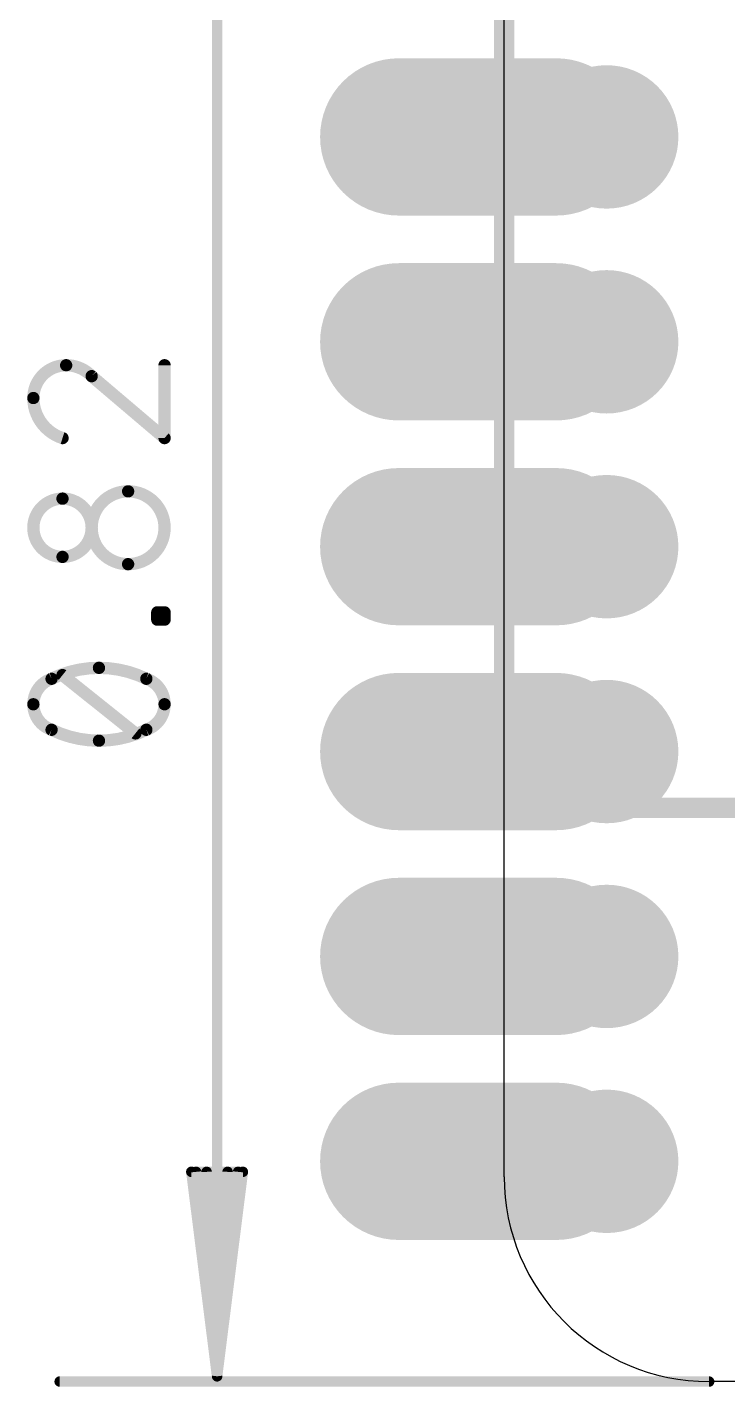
# Model space of a CAD drawing. Extents: x -5.9 to 20.1, y -0.1 to 27.
# Drawn here: x -5.91 to 2.77, y -0.07 to 16.79 of the extents above; entities that cross this region are included whole.
import ezdxf

# ---------------------------------------------------------------- set-up
doc = ezdxf.new("R2010")
doc.units = 0
for name, color, linetype in [('1', 12, 'CONTINUOUS'), ('17', 110, 'CONTINUOUS'), ('20', 53, 'CONTINUOUS'), ('47', 253, 'CONTINUOUS')]:
    doc.layers.add(name, color=color, linetype=linetype)

# ---------------------------------------------------------------- blocks, each defined once
blk = doc.blocks.new('ROUNDP')
at = {"const_width": 0.5}
blk.add_lwpolyline([(0, -0.25, 1), (0, 0.25, 1), (0, -0.25)], format="xyb", dxfattribs=at)
blk = doc.blocks.new('LONGP100')
at = {"const_width": 1}
blk.add_lwpolyline([(-0.5, 0), (0.5, 0)], dxfattribs=at)
at = {"const_width": 0.5}
for points in [[(-0.5, 0.25, 1), (-0.5, -0.25)], [(0.5, -0.25, 1), (0.5, 0.25)]]:
    blk.add_lwpolyline(points, format="xyb", dxfattribs=at)

msp = doc.modelspace()

# ---------------------------------------------------------------- linework, layer by layer
at = {"layer": '1'}
for points, const_width in [([(0, 7.112), (0, 20.701)], 0.254), ([(-0.33, 15.4305), (1.27, 15.4305)], 0.4064), ([(17.78, 7.112), (0, 7.112)], 0.254)]:
    msp.add_lwpolyline(points, dxfattribs=dict(at, const_width=const_width))
for points, const_width in [([(-0.33, 15.5321, 1), (-0.33, 15.3289)], 0.2032), ([(1.27, 15.3289, 1), (1.27, 15.5321)], 0.2032), ([(0, 7.1755, 1), (0, 7.0485)], 0.127), ([(-0.0635, 7.112, 1), (0.0635, 7.112)], 0.127)]:
    msp.add_lwpolyline(points, format="xyb", dxfattribs=dict(at, const_width=const_width))
at = {"layer": '20'}
for p, q in [((0, 2.54), (0, 18.161)), ((15.24, 0), (2.54, 0))]:
    msp.add_line(p, q, dxfattribs=at)
msp.add_arc((2.54, 2.54), 2.54, 180, 270, dxfattribs=at)
at = {"layer": '47'}
for points, const_width in [([(-3.556, 20.636), (-3.556, 0.065)], 0.13), ([(-4.2067, 11.6968), (-4.2067, 12.5999)], 0.1524), ([(-5.1098, 12.4644), (-4.2067, 11.6968)], 0.1524), ([(-4.297, 9.4459), (-4.297, 9.5362)], 0.1524), ([(-4.297, 9.5362), (-4.2067, 9.5362)], 0.1524), ([(-4.2067, 9.5362), (-4.2067, 9.4459)], 0.1524), ([(-4.2067, 9.4459), (-4.297, 9.4459)], 0.1524), ([(-4.5679, 8.0356), (-5.4711, 8.7581)], 0.1524), ([(-3.556, 0.065), (-3.8752, 2.6)], 0.13), ([(-3.8752, 2.6), (-3.2368, 2.6)], 0.13), ([(-3.556, 0.065), (-3.816, 2.6)], 0.13), ([(-3.556, 0.065), (-3.686, 2.6)], 0.13), ([(-3.2368, 2.6), (-3.556, 0.065)], 0.13), ([(-3.426, 2.6), (-3.556, 0.065)], 0.13), ([(-3.296, 2.6), (-3.556, 0.065)], 0.13), ([(2.54, 0), (-5.506, 0)], 0.13)]:
    msp.add_lwpolyline(points, dxfattribs=dict(at, const_width=const_width))
for points, const_width in [([(-5.4259, 12.5999, 0.4142), (-5.8323, 12.1935)], 0.1524), ([(-5.1098, 12.4644, 0.2053), (-5.4259, 12.5999)], 0.1524), ([(-5.4259, 12.638, 1), (-5.4259, 12.5618)], 0.0762), ([(-5.4259, 12.5618, 1), (-5.4259, 12.638)], 0.0762), ([(-4.1686, 12.5999, 1), (-4.2448, 12.5999)], 0.0762), ([(-5.0851, 12.4935, 1), (-5.1345, 12.4354)], 0.0762), ([(-5.1374, 12.4382, 1), (-5.0822, 12.4907)], 0.0762), ([(-5.8323, 12.1935, 0.3252), (-5.4711, 11.6968)], 0.1524), ([(-5.7942, 12.1935, 1), (-5.8704, 12.1935)], 0.0762), ([(-5.8704, 12.1935, 1), (-5.7942, 12.1935)], 0.0762), ([(-5.4828, 11.6606, 1), (-5.4593, 11.733)], 0.0762), ([(-4.2448, 11.6968, 1), (-4.1686, 11.6968)], 0.0762), ([(-4.2314, 11.6678, 1), (-4.182, 11.7258)], 0.0762), ([(-5.4711, 10.9465, 1), (-5.4711, 10.224)], 0.1524), ([(-5.4711, 10.224, 1), (-5.4711, 10.9465)], 0.1524), ([(-5.4711, 10.9846, 1), (-5.4711, 10.9084)], 0.0762), ([(-5.4711, 10.9084, 1), (-5.4711, 10.9846)], 0.0762), ([(-4.6583, 11.0368, 1), (-4.6583, 10.1337)], 0.1524), ([(-4.6583, 10.1337, 1), (-4.6583, 11.0368)], 0.1524), ([(-4.6583, 11.0749, 1), (-4.6583, 10.9987)], 0.0762), ([(-4.6583, 10.9987, 1), (-4.6583, 11.0749)], 0.0762), ([(-5.4711, 10.2621, 1), (-5.4711, 10.1859)], 0.0762), ([(-5.4711, 10.1859, 1), (-5.4711, 10.2621)], 0.0762), ([(-4.6583, 10.1718, 1), (-4.6583, 10.0956)], 0.0762), ([(-4.6583, 10.0956, 1), (-4.6583, 10.1718)], 0.0762), ([(-4.2589, 9.5362, 1), (-4.3351, 9.5362)], 0.0762), ([(-4.297, 9.5743, 1), (-4.297, 9.4981)], 0.0762), ([(-4.1686, 9.5362, 1), (-4.2448, 9.5362)], 0.0762), ([(-4.2067, 9.4981, 1), (-4.2067, 9.5743)], 0.0762), ([(-4.297, 9.484, 1), (-4.297, 9.4078)], 0.0762), ([(-4.3351, 9.4459, 1), (-4.2589, 9.4459)], 0.0762), ([(-4.2448, 9.4459, 1), (-4.1686, 9.4459)], 0.0762), ([(-4.2067, 9.4078, 1), (-4.2067, 9.484)], 0.0762), ([(-5.6065, 8.713, 0.3205), (-5.8323, 8.3969)], 0.1524), ([(-5.0195, 8.8484, 0.1139), (-5.6065, 8.713)], 0.1524), ([(-5.6232, 8.7472, 1), (-5.5898, 8.6787)], 0.0762), ([(-5.5942, 8.6769, 1), (-5.6189, 8.749)], 0.0762), ([(-5.4473, 8.7879, 1), (-5.4949, 8.7284)], 0.0762), ([(-4.4325, 8.713, 0.1139), (-5.0195, 8.8484)], 0.1524), ([(-5.0195, 8.8865, 1), (-5.0195, 8.8103)], 0.0762), ([(-5.0195, 8.8103, 1), (-5.0195, 8.8865)], 0.0762), ([(-4.2067, 8.3969, 0.3205), (-4.4325, 8.713)], 0.1524), ([(-4.4201, 8.749, 1), (-4.4448, 8.6769)], 0.0762), ([(-4.4492, 8.6787, 1), (-4.4158, 8.7472)], 0.0762), ([(-5.8323, 8.3969, 0.3205), (-5.6065, 8.0808)], 0.1524), ([(-5.7942, 8.3969, 1), (-5.8704, 8.3969)], 0.0762), ([(-5.8704, 8.3969, 1), (-5.7942, 8.3969)], 0.0762), ([(-4.4325, 8.0808, 0.3205), (-4.2067, 8.3969)], 0.1524), ([(-4.1686, 8.3969, 1), (-4.2448, 8.3969)], 0.0762), ([(-4.2448, 8.3969, 1), (-4.1686, 8.3969)], 0.0762), ([(-5.6065, 8.0808, 0.1139), (-5.0195, 7.9453)], 0.1524), ([(-5.5898, 8.115, 1), (-5.6232, 8.0465)], 0.0762), ([(-5.6189, 8.0447, 1), (-5.5942, 8.1168)], 0.0762), ([(-5.0195, 7.9453, 0.1139), (-4.4325, 8.0808)], 0.1524), ([(-4.5917, 8.0059, 1), (-4.5441, 8.0654)], 0.0762), ([(-4.4448, 8.1168, 1), (-4.4201, 8.0447)], 0.0762), ([(-4.4158, 8.0465, 1), (-4.4492, 8.115)], 0.0762), ([(-5.0195, 7.9834, 1), (-5.0195, 7.9072)], 0.0762), ([(-5.0195, 7.9072, 1), (-5.0195, 7.9834)], 0.0762), ([(-3.843, 2.6041, 1), (-3.9075, 2.5959)], 0.065), ([(-3.8752, 2.6325, 1), (-3.8752, 2.5675)], 0.065), ([(-3.7837, 2.6033, 1), (-3.8483, 2.5967)], 0.065), ([(-3.6535, 2.6017, 1), (-3.7185, 2.5983)], 0.065), ([(-3.3935, 2.5983, 1), (-3.4585, 2.6017)], 0.065), ([(-3.2637, 2.5967, 1), (-3.3283, 2.6033)], 0.065), ([(-3.2045, 2.5959, 1), (-3.269, 2.6041)], 0.065), ([(-3.2368, 2.5675, 1), (-3.2368, 2.6325)], 0.065), ([(-5.506, 0.0325, 1), (-5.506, -0.0325)], 0.065), ([(-3.5882, 0.0691, 1), (-3.5238, 0.0609)], 0.065), ([(-3.5883, 0.0683, 1), (-3.5237, 0.0617)], 0.065), ([(-3.5885, 0.0633, 1), (-3.5235, 0.0667)], 0.065), ([(-3.5885, 0.0667, 1), (-3.5235, 0.0633)], 0.065), ([(-3.5885, 0.065, 1), (-3.5235, 0.065)], 0.065), ([(-3.5883, 0.0617, 1), (-3.5237, 0.0683)], 0.065), ([(-3.5882, 0.0609, 1), (-3.5238, 0.0691)], 0.065), ([(2.54, -0.0325, 1), (2.54, 0.0325)], 0.065)]:
    msp.add_lwpolyline(points, format="xyb", dxfattribs=dict(at, const_width=const_width))

# ---------------------------------------------------------------- block references
at = {"layer": '17'}
for name, p, xscale, yscale in [('LONGP100', (-0.33, 15.4305), 1.95, 1.95), ('LONGP100', (-0.33, 15.4305), 1.95, 1.95), ('ROUNDP', (1.27, 15.4305), 1.778, 1.778), ('ROUNDP', (1.27, 15.4305), 1.778, 1.778), ('LONGP100', (-0.33, 12.8905), 1.95, 1.95), ('LONGP100', (-0.33, 12.8905), 1.95, 1.95), ('ROUNDP', (1.27, 12.8905), 1.778, 1.778), ('ROUNDP', (1.27, 12.8905), 1.778, 1.778), ('LONGP100', (-0.33, 10.3505), 1.95, 1.95), ('LONGP100', (-0.33, 10.3505), 1.95, 1.95), ('ROUNDP', (1.27, 10.3505), 1.778, 1.778), ('ROUNDP', (1.27, 10.3505), 1.778, 1.778), ('LONGP100', (-0.33, 7.8105), 1.95, 1.95), ('LONGP100', (-0.33, 7.8105), 1.95, 1.95), ('ROUNDP', (1.27, 7.8105), 1.778, 1.778), ('ROUNDP', (1.27, 7.8105), 1.778, 1.778), ('LONGP100', (-0.33, 5.2705), 1.95, 1.95), ('LONGP100', (-0.33, 5.2705), 1.95, 1.95), ('ROUNDP', (1.27, 5.2705), 1.778, 1.778), ('ROUNDP', (1.27, 5.2705), 1.778, 1.778), ('LONGP100', (-0.33, 2.7305), 1.95, 1.95), ('LONGP100', (-0.33, 2.7305), 1.95, 1.95), ('ROUNDP', (1.27, 2.7305), 1.778, 1.778), ('ROUNDP', (1.27, 2.7305), 1.778, 1.778)]:
    msp.add_blockref(name, p, dxfattribs=dict(at, xscale=xscale, yscale=yscale))

doc.saveas('drawing.dxf')
